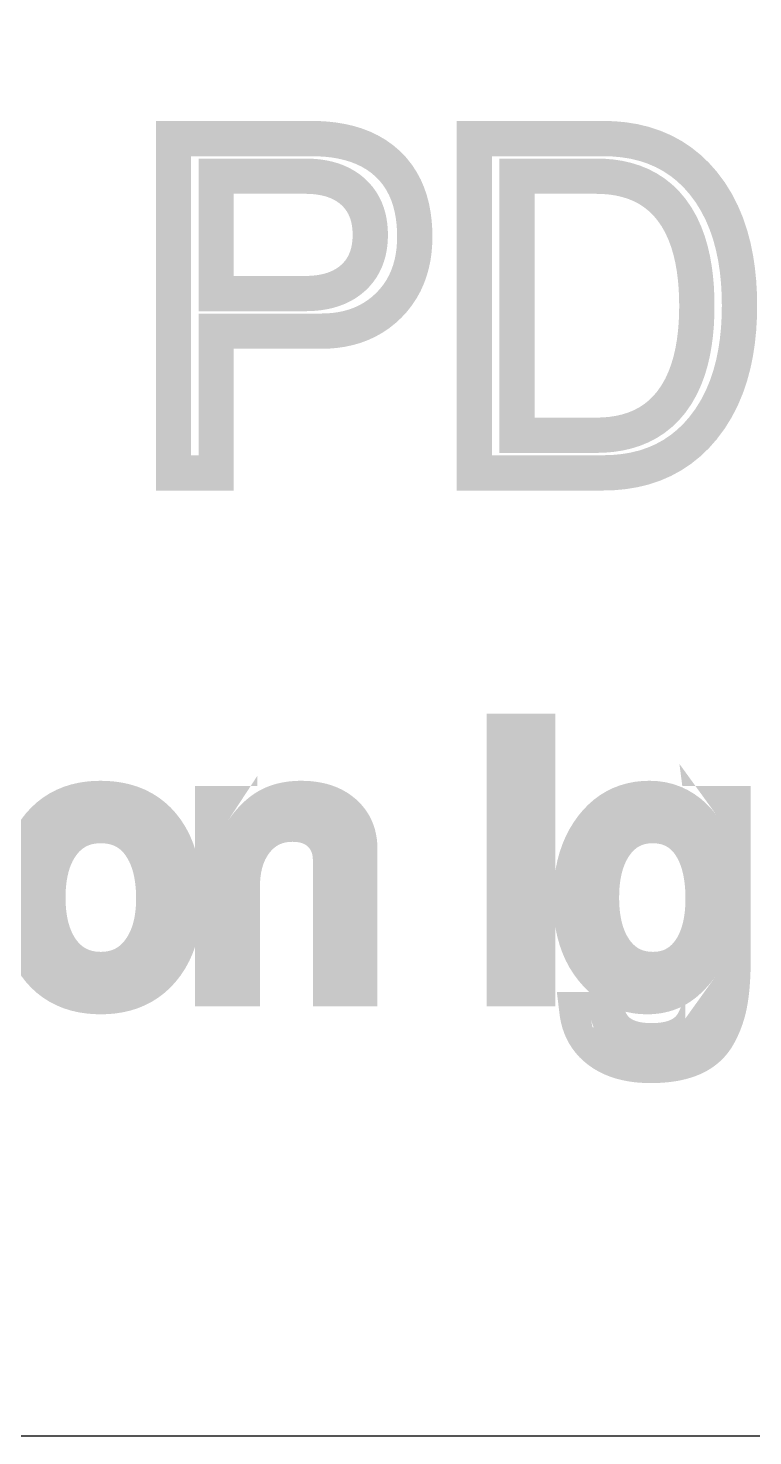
# Model space of a CAD drawing. Header units: metres. Extents: x -109 to 109, y -1 to 43.
# Drawn here: x -94.2 to -90.09, y -1.2 to 6.78 of the extents above; entities that cross this region are included whole.
import ezdxf

# ---------------------------------------------------------------- set-up
doc = ezdxf.new("R2010")
doc.units = ezdxf.units.M
doc.layers.add('CUT', color=1, linetype='Continuous')
doc.layers.add('MARK', color=5, linetype='Continuous')

msp = doc.modelspace()

# ---------------------------------------------------------------- linework, layer by layer
at = {"layer": 'CUT'}
msp.add_lwpolyline([(-109, -1.2), (109, -1.2), (109, -1.2), (109, 42.6), (109, 42.6), (-109, 42.6), (-109, 42.6), (-109, -1.2)], close=True, dxfattribs=at)
at = {"layer": 'MARK', "const_width": 0.2}
for points in [[(-92.1573, 5.2101), (-92.1309, 5.2386), (-92.107, 5.2691), (-92.0855, 5.3015), (-92.0668, 5.3355), (-92.051, 5.3709), (-92.0379, 5.4074), (-92.0275, 5.4448), (-92.0197, 5.4829), (-92.0144, 5.5213), (-92.0114, 5.56), (-92.0104, 5.5988), (-92.0104, 5.5988), (-92.0113, 5.6399), (-92.0142, 5.6809), (-92.0194, 5.7217), (-92.0269, 5.7621), (-92.0372, 5.8019), (-92.0503, 5.8408), (-92.0665, 5.8786), (-92.0859, 5.9148), (-92.1084, 5.9492), (-92.134, 5.9813), (-92.1625, 6.0109), (-92.1625, 6.0109), (-92.1947, 6.0387), (-92.2293, 6.0634), (-92.266, 6.0848), (-92.3044, 6.1031), (-92.3441, 6.1182), (-92.3848, 6.1304), (-92.4263, 6.1399), (-92.4682, 6.1469), (-92.5104, 6.1517), (-92.5529, 6.1543), (-92.5954, 6.1552), (-92.5954, 6.1552), (-92.6665, 6.1552), (-92.7377, 6.1552), (-92.8088, 6.1552), (-92.88, 6.1552), (-92.9511, 6.1552), (-93.0223, 6.1552), (-93.0934, 6.1552), (-93.1646, 6.1552), (-93.2357, 6.1552), (-93.3068, 6.1552), (-93.378, 6.1552), (-93.378, 6.1552), (-93.378, 5.9829), (-93.378, 5.8106), (-93.378, 5.6383), (-93.378, 5.466), (-93.378, 5.2937), (-93.378, 5.1213), (-93.378, 4.949), (-93.378, 4.7767), (-93.378, 4.6044), (-93.378, 4.4321), (-93.378, 4.2598), (-93.378, 4.2598), (-93.356, 4.2598), (-93.334, 4.2598), (-93.312, 4.2598), (-93.2901, 4.2598), (-93.2681, 4.2598), (-93.2461, 4.2598), (-93.2241, 4.2598), (-93.2021, 4.2598), (-93.1802, 4.2598), (-93.1582, 4.2598), (-93.1362, 4.2598), (-93.1362, 4.2598), (-93.1362, 4.3328), (-93.1362, 4.4059), (-93.1362, 4.4789), (-93.1362, 4.5519), (-93.1362, 4.625), (-93.1362, 4.698), (-93.1362, 4.7711), (-93.1362, 4.8441), (-93.1362, 4.9171), (-93.1362, 4.9902), (-93.1362, 5.0632), (-93.1362, 5.0632), (-93.0821, 5.0632), (-93.0279, 5.0632), (-92.9738, 5.0632), (-92.9197, 5.0632), (-92.8656, 5.0632), (-92.8114, 5.0632), (-92.7573, 5.0632), (-92.7032, 5.0632), (-92.649, 5.0632), (-92.5949, 5.0632), (-92.5408, 5.0632), (-92.5408, 5.0632), (-92.5024, 5.0642), (-92.4642, 5.0673), (-92.4262, 5.0727), (-92.3887, 5.0806), (-92.3518, 5.091), (-92.3158, 5.1042), (-92.2809, 5.1202), (-92.2474, 5.1389), (-92.2155, 5.1602), (-92.1854, 5.184), (-92.1573, 5.2101)], [(-91.6724, 4.2598), (-91.606, 4.2598), (-91.5396, 4.2598), (-91.4731, 4.2598), (-91.4067, 4.2598), (-91.3403, 4.2598), (-91.2739, 4.2598), (-91.2075, 4.2598), (-91.141, 4.2598), (-91.0746, 4.2598), (-91.0082, 4.2598), (-90.9418, 4.2598), (-90.9418, 4.2598), (-90.8834, 4.2615), (-90.8253, 4.267), (-90.7677, 4.2765), (-90.711, 4.2903), (-90.6557, 4.3088), (-90.6021, 4.332), (-90.5509, 4.3599), (-90.5024, 4.3924), (-90.457, 4.4291), (-90.4149, 4.4695), (-90.3763, 4.5133), (-90.3763, 4.5133), (-90.3361, 4.5672), (-90.3007, 4.6244), (-90.27, 4.6843), (-90.244, 4.7463), (-90.2224, 4.81), (-90.205, 4.875), (-90.1915, 4.9409), (-90.1815, 5.0074), (-90.1747, 5.0744), (-90.1708, 5.1415), (-90.1696, 5.2088), (-90.1696, 5.2088), (-90.1708, 5.2759), (-90.1747, 5.3429), (-90.1814, 5.4097), (-90.1913, 5.4761), (-90.2047, 5.5419), (-90.2219, 5.6067), (-90.2433, 5.6703), (-90.2692, 5.7323), (-90.2997, 5.7921), (-90.3349, 5.8492), (-90.375, 5.903), (-90.375, 5.903), (-90.4137, 5.9468), (-90.4558, 5.9872), (-90.5014, 6.0238), (-90.5501, 6.0561), (-90.6015, 6.0839), (-90.6552, 6.1068), (-90.7107, 6.1251), (-90.7675, 6.1388), (-90.8252, 6.1481), (-90.8834, 6.1535), (-90.9418, 6.1552), (-90.9418, 6.1552), (-91.0082, 6.1552), (-91.0746, 6.1552), (-91.141, 6.1552), (-91.2075, 6.1552), (-91.2739, 6.1552), (-91.3403, 6.1552), (-91.4067, 6.1552), (-91.4731, 6.1552), (-91.5396, 6.1552), (-91.606, 6.1552), (-91.6724, 6.1552), (-91.6724, 6.1552), (-91.6724, 5.9829), (-91.6724, 5.8106), (-91.6724, 5.6383), (-91.6724, 5.466), (-91.6724, 5.2937), (-91.6724, 5.1213), (-91.6724, 4.949), (-91.6724, 4.7767), (-91.6724, 4.6044), (-91.6724, 4.4321), (-91.6724, 4.2598)], [(-93.1362, 5.2764), (-93.1362, 5.3369), (-93.1362, 5.3974), (-93.1362, 5.4579), (-93.1362, 5.5184), (-93.1362, 5.5789), (-93.1362, 5.6395), (-93.1362, 5.7), (-93.1362, 5.7605), (-93.1362, 5.821), (-93.1362, 5.8815), (-93.1362, 5.942), (-93.1362, 5.942), (-93.0903, 5.942), (-93.0445, 5.942), (-92.9986, 5.942), (-92.9528, 5.942), (-92.9069, 5.942), (-92.8611, 5.942), (-92.8152, 5.942), (-92.7694, 5.942), (-92.7235, 5.942), (-92.6776, 5.942), (-92.6318, 5.942), (-92.6318, 5.942), (-92.6052, 5.9415), (-92.5787, 5.9398), (-92.5523, 5.9369), (-92.526, 5.9325), (-92.5001, 5.9267), (-92.4746, 5.9192), (-92.4497, 5.9099), (-92.4256, 5.8987), (-92.4025, 5.8856), (-92.3806, 5.8706), (-92.3601, 5.8536), (-92.3601, 5.8536), (-92.3425, 5.8363), (-92.3265, 5.8175), (-92.3122, 5.7974), (-92.2998, 5.7761), (-92.2892, 5.7538), (-92.2806, 5.7307), (-92.2737, 5.707), (-92.2687, 5.6829), (-92.2652, 5.6585), (-92.2632, 5.6339), (-92.2626, 5.6092), (-92.2626, 5.6092), (-92.2632, 5.5845), (-92.2652, 5.56), (-92.2687, 5.5355), (-92.2737, 5.5114), (-92.2806, 5.4877), (-92.2892, 5.4646), (-92.2998, 5.4423), (-92.3122, 5.421), (-92.3265, 5.4009), (-92.3425, 5.3821), (-92.3601, 5.3648), (-92.3601, 5.3648), (-92.3806, 5.3479), (-92.4025, 5.3328), (-92.4256, 5.3197), (-92.4497, 5.3085), (-92.4746, 5.2992), (-92.5001, 5.2917), (-92.526, 5.2859), (-92.5523, 5.2815), (-92.5787, 5.2786), (-92.6052, 5.2769), (-92.6318, 5.2764), (-92.6318, 5.2764), (-92.6776, 5.2764), (-92.7235, 5.2764), (-92.7694, 5.2764), (-92.8152, 5.2764), (-92.8611, 5.2764), (-92.9069, 5.2764), (-92.9528, 5.2764), (-92.9986, 5.2764), (-93.0445, 5.2764), (-93.0903, 5.2764), (-93.1362, 5.2764)], [(-91.4306, 4.473), (-91.4306, 4.6065), (-91.4306, 4.7401), (-91.4306, 4.8736), (-91.4306, 5.0072), (-91.4306, 5.1407), (-91.4306, 5.2743), (-91.4306, 5.4078), (-91.4306, 5.5414), (-91.4306, 5.6749), (-91.4306, 5.8085), (-91.4306, 5.942), (-91.4306, 5.942), (-91.3899, 5.942), (-91.3493, 5.942), (-91.3086, 5.942), (-91.268, 5.942), (-91.2273, 5.942), (-91.1867, 5.942), (-91.146, 5.942), (-91.1054, 5.942), (-91.0647, 5.942), (-91.024, 5.942), (-90.9834, 5.942), (-90.9834, 5.942), (-90.9395, 5.9408), (-90.8957, 5.9371), (-90.8522, 5.9305), (-90.8094, 5.9207), (-90.7675, 5.9076), (-90.7268, 5.8909), (-90.6879, 5.8705), (-90.6512, 5.8464), (-90.6169, 5.8189), (-90.5855, 5.7883), (-90.557, 5.7548), (-90.557, 5.7548), (-90.5269, 5.7118), (-90.501, 5.6661), (-90.4792, 5.6183), (-90.4611, 5.569), (-90.4464, 5.5186), (-90.4347, 5.4674), (-90.4257, 5.4156), (-90.4191, 5.3635), (-90.4147, 5.3112), (-90.4122, 5.2587), (-90.4114, 5.2062), (-90.4114, 5.2062), (-90.4122, 5.1539), (-90.4147, 5.1017), (-90.4192, 5.0496), (-90.4258, 4.9977), (-90.4348, 4.9462), (-90.4465, 4.8952), (-90.4612, 4.8451), (-90.4794, 4.796), (-90.5012, 4.7485), (-90.527, 4.703), (-90.557, 4.6602), (-90.557, 4.6602), (-90.5855, 4.6268), (-90.6169, 4.5961), (-90.6512, 4.5686), (-90.6879, 4.5445), (-90.7268, 4.5241), (-90.7675, 4.5074), (-90.8094, 4.4943), (-90.8522, 4.4845), (-90.8957, 4.4779), (-90.9395, 4.4742), (-90.9834, 4.473), (-90.9834, 4.473), (-91.024, 4.473), (-91.0647, 4.473), (-91.1054, 4.473), (-91.146, 4.473), (-91.1867, 4.473), (-91.2273, 4.473), (-91.268, 4.473), (-91.3086, 4.473), (-91.3493, 4.473), (-91.3899, 4.473), (-91.4306, 4.473)], [(-91.314, 2.794), (-91.3311, 2.794), (-91.3482, 2.794), (-91.3653, 2.794), (-91.3824, 2.794), (-91.3995, 2.794), (-91.4166, 2.794), (-91.4336, 2.794), (-91.4507, 2.794), (-91.4678, 2.794), (-91.4849, 2.794), (-91.502, 2.794), (-91.502, 2.794), (-91.502, 2.6615), (-91.502, 2.5289), (-91.502, 2.3964), (-91.502, 2.2638), (-91.502, 2.1313), (-91.502, 1.9987), (-91.502, 1.8662), (-91.502, 1.7336), (-91.502, 1.6011), (-91.502, 1.4685), (-91.502, 1.336), (-91.502, 1.336), (-91.4849, 1.336), (-91.4678, 1.336), (-91.4507, 1.336), (-91.4336, 1.336), (-91.4166, 1.336), (-91.3995, 1.336), (-91.3824, 1.336), (-91.3653, 1.336), (-91.3482, 1.336), (-91.3311, 1.336), (-91.314, 1.336), (-91.314, 1.336), (-91.314, 1.4685), (-91.314, 1.6011), (-91.314, 1.7336), (-91.314, 1.8662), (-91.314, 1.9987), (-91.314, 2.1313), (-91.314, 2.2638), (-91.314, 2.3964), (-91.314, 2.5289), (-91.314, 2.6615), (-91.314, 2.794)], [(-91.002, 1.441), (-90.9807, 1.4167), (-90.9579, 1.3938), (-90.9335, 1.3727), (-90.9075, 1.3535), (-90.88, 1.3366), (-90.8511, 1.3222), (-90.821, 1.3104), (-90.79, 1.3013), (-90.7584, 1.2949), (-90.7263, 1.2912), (-90.694, 1.29), (-90.694, 1.29), (-90.6776, 1.2903), (-90.6612, 1.2913), (-90.6448, 1.2929), (-90.6286, 1.2953), (-90.6125, 1.2985), (-90.5965, 1.3024), (-90.5808, 1.3071), (-90.5653, 1.3126), (-90.5502, 1.3189), (-90.5354, 1.3261), (-90.521, 1.334), (-90.521, 1.334), (-90.5052, 1.344), (-90.4899, 1.3548), (-90.4752, 1.3664), (-90.4611, 1.3788), (-90.4476, 1.3917), (-90.4346, 1.4051), (-90.422, 1.419), (-90.4099, 1.4332), (-90.3982, 1.4479), (-90.3869, 1.4628), (-90.376, 1.478), (-90.376, 1.478), (-90.376, 1.4731), (-90.376, 1.4682), (-90.376, 1.4633), (-90.376, 1.4584), (-90.376, 1.4535), (-90.376, 1.4485), (-90.376, 1.4436), (-90.376, 1.4387), (-90.376, 1.4338), (-90.376, 1.4289), (-90.376, 1.424), (-90.376, 1.424), (-90.3763, 1.3968), (-90.3773, 1.3696), (-90.3791, 1.3424), (-90.3817, 1.3153), (-90.3853, 1.2883), (-90.3901, 1.2615), (-90.3961, 1.235), (-90.4037, 1.2089), (-90.413, 1.1833), (-90.4244, 1.1585), (-90.438, 1.135), (-90.438, 1.135), (-90.4522, 1.1161), (-90.4687, 1.0993), (-90.4873, 1.0848), (-90.5075, 1.0726), (-90.529, 1.0627), (-90.5513, 1.055), (-90.5742, 1.0491), (-90.5974, 1.0449), (-90.6208, 1.0421), (-90.6444, 1.0405), (-90.668, 1.04), (-90.668, 1.04), (-90.6991, 1.0409), (-90.7301, 1.0438), (-90.7607, 1.0491), (-90.7907, 1.0574), (-90.8194, 1.0693), (-90.8461, 1.0852), (-90.8698, 1.1053), (-90.8895, 1.1293), (-90.9047, 1.1564), (-90.9153, 1.1856), (-90.922, 1.216), (-90.922, 1.216), (-90.9375, 1.216), (-90.9529, 1.216), (-90.9684, 1.216), (-90.9838, 1.216), (-90.9993, 1.216), (-91.0147, 1.216), (-91.0302, 1.216), (-91.0456, 1.216), (-91.0611, 1.216), (-91.0766, 1.216), (-91.092, 1.216), (-91.092, 1.216), (-91.089, 1.1915), (-91.0844, 1.1673), (-91.0783, 1.1434), (-91.0704, 1.1201), (-91.0607, 1.0974), (-91.0493, 1.0756), (-91.0361, 1.0547), (-91.0213, 1.0351), (-91.0049, 1.0167), (-90.987, 0.9997), (-90.968, 0.984), (-90.968, 0.984), (-90.9448, 0.9678), (-90.9204, 0.9534), (-90.895, 0.941), (-90.8688, 0.9305), (-90.8419, 0.9217), (-90.8145, 0.9146), (-90.7867, 0.909), (-90.7587, 0.9049), (-90.7306, 0.9021), (-90.7023, 0.9005), (-90.674, 0.9), (-90.674, 0.9), (-90.6516, 0.9003), (-90.6292, 0.901), (-90.6069, 0.9024), (-90.5846, 0.9044), (-90.5623, 0.9071), (-90.5402, 0.9106), (-90.5182, 0.9149), (-90.4964, 0.9201), (-90.4749, 0.9263), (-90.4537, 0.9336), (-90.433, 0.942), (-90.433, 0.942), (-90.4169, 0.9496), (-90.4013, 0.958), (-90.3861, 0.9672), (-90.3715, 0.9773), (-90.3575, 0.9883), (-90.3442, 1.0001), (-90.3317, 1.0127), (-90.32, 1.026), (-90.3091, 1.0401), (-90.2991, 1.0547), (-90.29, 1.07), (-90.29, 1.07), (-90.2814, 1.086), (-90.2734, 1.1022), (-90.2658, 1.1186), (-90.2587, 1.1353), (-90.2522, 1.1522), (-90.2462, 1.1693), (-90.2408, 1.1866), (-90.2358, 1.204), (-90.2314, 1.2215), (-90.2274, 1.2392), (-90.224, 1.257), (-90.224, 1.257), (-90.2203, 1.2796), (-90.2171, 1.3023), (-90.2145, 1.325), (-90.2123, 1.3478), (-90.2105, 1.3707), (-90.209, 1.3935), (-90.2079, 1.4164), (-90.207, 1.4393), (-90.2064, 1.4622), (-90.2061, 1.4851), (-90.206, 1.508), (-90.206, 1.508), (-90.206, 1.5876), (-90.206, 1.6673), (-90.206, 1.7469), (-90.206, 1.8265), (-90.206, 1.9062), (-90.206, 1.9858), (-90.206, 2.0655), (-90.206, 2.1451), (-90.206, 2.2247), (-90.206, 2.3044), (-90.206, 2.384), (-90.206, 2.384), (-90.2218, 2.384), (-90.2376, 2.384), (-90.2535, 2.384), (-90.2693, 2.384), (-90.2851, 2.384), (-90.3009, 2.384), (-90.3167, 2.384), (-90.3325, 2.384), (-90.3484, 2.384), (-90.3642, 2.384), (-90.38, 2.384), (-90.38, 2.384), (-90.3782, 2.3702), (-90.3764, 2.3564), (-90.3745, 2.3425), (-90.3727, 2.3287), (-90.3709, 2.3149), (-90.3691, 2.3011), (-90.3673, 2.2873), (-90.3655, 2.2735), (-90.3636, 2.2596), (-90.3618, 2.2458), (-90.36, 2.232), (-90.36, 2.232), (-90.3805, 2.2603), (-90.4029, 2.2871), (-90.4272, 2.3123), (-90.4534, 2.3354), (-90.4816, 2.356), (-90.5117, 2.3738), (-90.5434, 2.3885), (-90.5764, 2.3999), (-90.6104, 2.4079), (-90.6451, 2.4125), (-90.68, 2.414), (-90.68, 2.414), (-90.7139, 2.4128), (-90.7477, 2.4092), (-90.781, 2.4028), (-90.8137, 2.3936), (-90.8454, 2.3816), (-90.8759, 2.3667), (-90.9049, 2.349), (-90.9322, 2.3289), (-90.9576, 2.3064), (-90.9812, 2.282), (-91.003, 2.256), (-91.003, 2.256), (-91.0263, 2.2235), (-91.047, 2.1893), (-91.0652, 2.1536), (-91.0806, 2.1168), (-91.0936, 2.0789), (-91.1042, 2.0404), (-91.1124, 2.0012), (-91.1186, 1.9617), (-91.1228, 1.9219), (-91.1252, 1.882), (-91.126, 1.842), (-91.126, 1.842), (-91.1252, 1.8031), (-91.1228, 1.7642), (-91.1186, 1.7255), (-91.1124, 1.6871), (-91.104, 1.649), (-91.0934, 1.6116), (-91.0803, 1.5749), (-91.0646, 1.5393), (-91.0464, 1.5049), (-91.0255, 1.4721), (-91.002, 1.441)], [(-93.441, 2.265), (-93.4652, 2.2915), (-93.4916, 2.3158), (-93.5201, 2.3376), (-93.5504, 2.3566), (-93.5824, 2.3729), (-93.6157, 2.3862), (-93.65, 2.3968), (-93.6849, 2.4046), (-93.7204, 2.41), (-93.7562, 2.413), (-93.792, 2.414), (-93.792, 2.414), (-93.8274, 2.413), (-93.8627, 2.4099), (-93.8977, 2.4044), (-93.9322, 2.3964), (-93.966, 2.3857), (-93.9987, 2.3722), (-94.0302, 2.3559), (-94.06, 2.3368), (-94.088, 2.3151), (-94.1141, 2.2911), (-94.138, 2.265), (-94.138, 2.265), (-94.1625, 2.2333), (-94.1841, 2.1995), (-94.2028, 2.1641), (-94.2187, 2.1273), (-94.2318, 2.0894), (-94.2424, 2.0508), (-94.2507, 2.0116), (-94.2568, 1.972), (-94.2609, 1.9321), (-94.2633, 1.8921), (-94.264, 1.852), (-94.264, 1.852), (-94.2633, 1.812), (-94.2609, 1.772), (-94.2568, 1.7322), (-94.2508, 1.6926), (-94.2426, 1.6534), (-94.2321, 1.6147), (-94.2191, 1.5769), (-94.2034, 1.5401), (-94.1848, 1.5046), (-94.1633, 1.4708), (-94.139, 1.439), (-94.139, 1.439), (-94.115, 1.4126), (-94.0887, 1.3884), (-94.0604, 1.3667), (-94.0303, 1.3476), (-93.9985, 1.3313), (-93.9654, 1.3179), (-93.9313, 1.3073), (-93.8965, 1.2994), (-93.8613, 1.2941), (-93.8257, 1.291), (-93.79, 1.29), (-93.79, 1.29), (-93.7546, 1.291), (-93.7192, 1.2941), (-93.6842, 1.2996), (-93.6497, 1.3075), (-93.6158, 1.3181), (-93.583, 1.3315), (-93.5515, 1.3477), (-93.5215, 1.3667), (-93.4933, 1.3882), (-93.4671, 1.412), (-93.443, 1.438), (-93.443, 1.438), (-93.4186, 1.4691), (-93.397, 1.5021), (-93.3782, 1.5369), (-93.3621, 1.573), (-93.3488, 1.6102), (-93.338, 1.6482), (-93.3296, 1.6868), (-93.3234, 1.7258), (-93.3192, 1.7651), (-93.3168, 1.8045), (-93.316, 1.844), (-93.316, 1.844), (-93.3167, 1.8847), (-93.319, 1.9254), (-93.323, 1.966), (-93.3289, 2.0063), (-93.337, 2.0462), (-93.3474, 2.0856), (-93.3603, 2.1243), (-93.376, 2.1619), (-93.3946, 2.1981), (-93.4163, 2.2326), (-93.441, 2.265)], [(-93.156, 2.384), (-93.156, 2.2887), (-93.156, 2.1935), (-93.156, 2.0982), (-93.156, 2.0029), (-93.156, 1.9076), (-93.156, 1.8124), (-93.156, 1.7171), (-93.156, 1.6218), (-93.156, 1.5265), (-93.156, 1.4313), (-93.156, 1.336), (-93.156, 1.336), (-93.1407, 1.336), (-93.1255, 1.336), (-93.1102, 1.336), (-93.0949, 1.336), (-93.0796, 1.336), (-93.0644, 1.336), (-93.0491, 1.336), (-93.0338, 1.336), (-93.0185, 1.336), (-93.0033, 1.336), (-92.988, 1.336), (-92.988, 1.336), (-92.988, 1.3885), (-92.988, 1.4411), (-92.988, 1.4936), (-92.988, 1.5462), (-92.988, 1.5987), (-92.988, 1.6513), (-92.988, 1.7038), (-92.988, 1.7564), (-92.988, 1.8089), (-92.988, 1.8615), (-92.988, 1.914), (-92.988, 1.914), (-92.9875, 1.9389), (-92.986, 1.9637), (-92.9833, 1.9885), (-92.9794, 2.0131), (-92.9742, 2.0374), (-92.9675, 2.0614), (-92.9593, 2.0849), (-92.9495, 2.1078), (-92.938, 2.1299), (-92.9248, 2.151), (-92.91, 2.171), (-92.91, 2.171), (-92.896, 2.1872), (-92.8808, 2.2024), (-92.8644, 2.2162), (-92.8468, 2.2286), (-92.8283, 2.2394), (-92.8088, 2.2485), (-92.7887, 2.2558), (-92.7679, 2.2613), (-92.7468, 2.2651), (-92.7255, 2.2673), (-92.704, 2.268), (-92.704, 2.268), (-92.6884, 2.2676), (-92.6728, 2.2665), (-92.6573, 2.2646), (-92.6419, 2.2618), (-92.6267, 2.2579), (-92.6119, 2.2531), (-92.5974, 2.2471), (-92.5835, 2.24), (-92.5702, 2.2317), (-92.5577, 2.2224), (-92.546, 2.212), (-92.546, 2.212), (-92.5356, 2.2011), (-92.5261, 2.1895), (-92.5177, 2.177), (-92.5103, 2.1639), (-92.504, 2.1503), (-92.4988, 2.1361), (-92.4947, 2.1217), (-92.4917, 2.1069), (-92.4896, 2.092), (-92.4884, 2.077), (-92.488, 2.062), (-92.488, 2.062), (-92.488, 1.996), (-92.488, 1.93), (-92.488, 1.864), (-92.488, 1.798), (-92.488, 1.732), (-92.488, 1.666), (-92.488, 1.6), (-92.488, 1.534), (-92.488, 1.468), (-92.488, 1.402), (-92.488, 1.336), (-92.488, 1.336), (-92.4729, 1.336), (-92.4578, 1.336), (-92.4427, 1.336), (-92.4276, 1.336), (-92.4125, 1.336), (-92.3975, 1.336), (-92.3824, 1.336), (-92.3673, 1.336), (-92.3522, 1.336), (-92.3371, 1.336), (-92.322, 1.336), (-92.322, 1.336), (-92.322, 1.408), (-92.322, 1.48), (-92.322, 1.552), (-92.322, 1.624), (-92.322, 1.696), (-92.322, 1.768), (-92.322, 1.84), (-92.322, 1.912), (-92.322, 1.984), (-92.322, 2.056), (-92.322, 2.128), (-92.322, 2.128), (-92.3226, 2.1493), (-92.3246, 2.1705), (-92.328, 2.1915), (-92.3329, 2.2122), (-92.3395, 2.2325), (-92.3477, 2.2521), (-92.3576, 2.271), (-92.3691, 2.2889), (-92.3821, 2.3057), (-92.3965, 2.3215), (-92.412, 2.336), (-92.412, 2.336), (-92.4305, 2.3507), (-92.4501, 2.3639), (-92.4707, 2.3754), (-92.4922, 2.3852), (-92.5143, 2.3935), (-92.537, 2.4002), (-92.56, 2.4054), (-92.5833, 2.4093), (-92.6068, 2.412), (-92.6304, 2.4135), (-92.654, 2.414), (-92.654, 2.414), (-92.6727, 2.4137), (-92.6913, 2.4127), (-92.7099, 2.411), (-92.7284, 2.4085), (-92.7467, 2.4052), (-92.7649, 2.4011), (-92.7829, 2.396), (-92.8005, 2.39), (-92.8178, 2.383), (-92.8347, 2.375), (-92.851, 2.366), (-92.851, 2.366), (-92.8679, 2.3552), (-92.8841, 2.3434), (-92.8996, 2.3307), (-92.9145, 2.3173), (-92.9287, 2.3031), (-92.9422, 2.2884), (-92.9552, 2.2731), (-92.9677, 2.2574), (-92.9796, 2.2412), (-92.991, 2.2248), (-93.002, 2.208), (-93.002, 2.208), (-93.002, 2.224), (-93.002, 2.24), (-93.002, 2.256), (-93.002, 2.272), (-93.002, 2.288), (-93.002, 2.304), (-93.002, 2.32), (-93.002, 2.336), (-93.002, 2.352), (-93.002, 2.368), (-93.002, 2.384), (-93.002, 2.384), (-93.016, 2.384), (-93.03, 2.384), (-93.044, 2.384), (-93.058, 2.384), (-93.072, 2.384), (-93.086, 2.384), (-93.1, 2.384), (-93.114, 2.384), (-93.128, 2.384), (-93.142, 2.384), (-93.156, 2.384)], [(-94.01, 2.151), (-93.9956, 2.1692), (-93.9798, 2.1862), (-93.9625, 2.2018), (-93.944, 2.2158), (-93.9242, 2.228), (-93.9033, 2.2382), (-93.8816, 2.2464), (-93.8592, 2.2525), (-93.8363, 2.2568), (-93.8132, 2.2592), (-93.79, 2.26), (-93.79, 2.26), (-93.7666, 2.2592), (-93.7434, 2.2568), (-93.7204, 2.2526), (-93.6978, 2.2464), (-93.6759, 2.2381), (-93.6549, 2.2279), (-93.635, 2.2156), (-93.6164, 2.2015), (-93.5992, 2.1857), (-93.5834, 2.1685), (-93.569, 2.15), (-93.569, 2.15), (-93.5531, 2.1257), (-93.5394, 2.1002), (-93.5276, 2.0737), (-93.5177, 2.0464), (-93.5096, 2.0185), (-93.5031, 1.9903), (-93.4981, 1.9617), (-93.4944, 1.9329), (-93.4919, 1.904), (-93.4905, 1.875), (-93.49, 1.846), (-93.49, 1.846), (-93.4905, 1.8179), (-93.492, 1.7898), (-93.4947, 1.7618), (-93.4986, 1.734), (-93.5039, 1.7064), (-93.5107, 1.6791), (-93.5191, 1.6523), (-93.5293, 1.6261), (-93.5413, 1.6007), (-93.5552, 1.5762), (-93.571, 1.553), (-93.571, 1.553), (-93.5855, 1.5349), (-93.6013, 1.518), (-93.6184, 1.5025), (-93.6369, 1.4885), (-93.6565, 1.4764), (-93.6773, 1.4661), (-93.6989, 1.4579), (-93.7211, 1.4516), (-93.7439, 1.4473), (-93.7669, 1.4448), (-93.79, 1.444), (-93.79, 1.444), (-93.8132, 1.4448), (-93.8363, 1.4472), (-93.8592, 1.4515), (-93.8816, 1.4577), (-93.9033, 1.4658), (-93.9242, 1.476), (-93.944, 1.4882), (-93.9625, 1.5022), (-93.9798, 1.5178), (-93.9956, 1.5348), (-94.01, 1.553), (-94.01, 1.553), (-94.0259, 1.5768), (-94.0398, 1.6018), (-94.0517, 1.6278), (-94.0617, 1.6546), (-94.0699, 1.682), (-94.0766, 1.7098), (-94.0817, 1.738), (-94.0855, 1.7663), (-94.0881, 1.7948), (-94.0895, 1.8234), (-94.09, 1.852), (-94.09, 1.852), (-94.0895, 1.8806), (-94.0881, 1.9092), (-94.0855, 1.9377), (-94.0817, 1.966), (-94.0766, 1.9942), (-94.0699, 2.022), (-94.0617, 2.0494), (-94.0517, 2.0762), (-94.0398, 2.1022), (-94.0259, 2.1272), (-94.01, 2.151)], [(-90.874, 2.15), (-90.8603, 2.168), (-90.8452, 2.1849), (-90.8288, 2.2005), (-90.8111, 2.2146), (-90.7921, 2.2269), (-90.772, 2.2374), (-90.751, 2.2458), (-90.7293, 2.2522), (-90.7071, 2.2566), (-90.6846, 2.2592), (-90.662, 2.26), (-90.662, 2.26), (-90.6395, 2.2592), (-90.6171, 2.2568), (-90.5949, 2.2525), (-90.5733, 2.2463), (-90.5523, 2.2381), (-90.5322, 2.2278), (-90.5133, 2.2156), (-90.4956, 2.2016), (-90.4793, 2.186), (-90.4645, 2.1691), (-90.451, 2.151), (-90.451, 2.151), (-90.4357, 2.1264), (-90.4225, 2.1006), (-90.4113, 2.0739), (-90.4019, 2.0465), (-90.3943, 2.0185), (-90.3882, 1.9902), (-90.3835, 1.9616), (-90.3801, 1.9328), (-90.3778, 1.9039), (-90.3764, 1.875), (-90.376, 1.846), (-90.376, 1.846), (-90.3764, 1.8179), (-90.3778, 1.7898), (-90.3802, 1.7617), (-90.3838, 1.7338), (-90.3886, 1.7061), (-90.3949, 1.6787), (-90.4027, 1.6517), (-90.4122, 1.6252), (-90.4235, 1.5994), (-90.4367, 1.5746), (-90.452, 1.551), (-90.452, 1.551), (-90.4655, 1.5334), (-90.4803, 1.5169), (-90.4964, 1.5017), (-90.5138, 1.488), (-90.5324, 1.476), (-90.5522, 1.4658), (-90.5728, 1.4577), (-90.5941, 1.4515), (-90.6158, 1.4472), (-90.6378, 1.4448), (-90.66, 1.444), (-90.66, 1.444), (-90.6827, 1.4448), (-90.7054, 1.4473), (-90.7277, 1.4516), (-90.7496, 1.4578), (-90.7708, 1.4661), (-90.7911, 1.4764), (-90.8103, 1.4886), (-90.8282, 1.5026), (-90.8448, 1.5181), (-90.8601, 1.535), (-90.874, 1.553), (-90.874, 1.553), (-90.8896, 1.5769), (-90.9032, 1.602), (-90.9148, 1.6281), (-90.9245, 1.6549), (-90.9325, 1.6823), (-90.939, 1.7101), (-90.9439, 1.7382), (-90.9476, 1.7665), (-90.9501, 1.795), (-90.9516, 1.8235), (-90.952, 1.852), (-90.952, 1.852), (-90.9515, 1.8805), (-90.9501, 1.9089), (-90.9476, 1.9372), (-90.9439, 1.9654), (-90.9388, 1.9934), (-90.9323, 2.0211), (-90.9243, 2.0484), (-90.9145, 2.0751), (-90.903, 2.1011), (-90.8895, 2.1261), (-90.874, 2.15)]]:
    msp.add_lwpolyline(points, close=True, dxfattribs=at)

doc.saveas('drawing.dxf')
